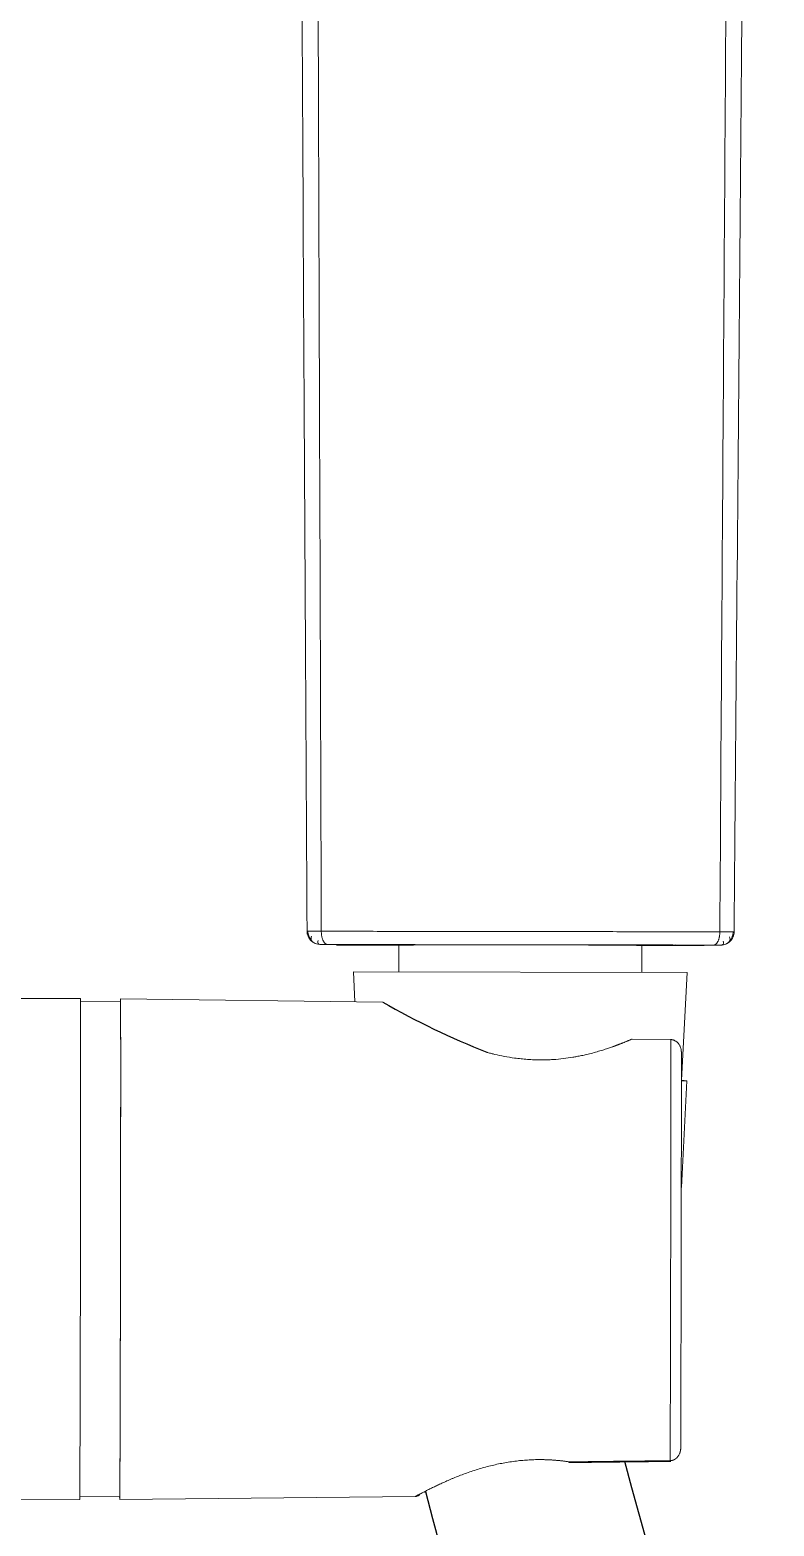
# Model space of a CAD drawing. Extents: x 16539 to 19738, y -91 to 2224.
# Drawn here: x 17528.7 to 17584.5, y 897.3 to 1009.4 of the extents above; entities that cross this region are included whole.
import ezdxf

# ---------------------------------------------------------------- set-up
doc = ezdxf.new("R2010")
doc.units = 0
doc.header["$LTSCALE"] = 10
doc.header["$MEASUREMENT"] = 0
doc.layers.get('0').update_dxf_attribs({"linetype": 'CONTINUOUS'})
doc.layers.add('1', color=7, linetype='CONTINUOUS')

msp = doc.modelspace()

# ---------------------------------------------------------------- linework, layer by layer
at = {"ltscale": 0.5}
for centre, radius, start, end in [((17584.65, 987.74), 59.08, 240.0554, 248.4566), ((18341.14, 1107.78), 794.92, 194.99116, 213.83515), ((18341.14, 1107.78), 809.92, 194.87266, 213.83515)]:
    msp.add_arc(centre, radius, start, end, dxfattribs=at)
at = {"layer": '1', "color": 7, "linetype": 'Continuous', "lineweight": 18}
for p, q in [((17551.25, 940.86), (17551.3, 940.86)), ((17551.87, 940.85), (17551.7, 940.81)), ((17556.37, 940.8), (17551.7, 940.81)), ((17556.37, 940.8), (17556.36, 938.8)), ((17574.57, 940.77), (17574.56, 938.77)), ((17579.24, 940.77), (17574.57, 940.77)), ((17579.24, 940.77), (17579.1, 940.81)), ((17579.63, 940.81), (17579.68, 940.81)), ((17552.96, 938.81), (17553.07, 936.57)), ((17552.97, 938.81), (17577.96, 938.77)), ((17577.55, 930.7), (17577.96, 938.77)), ((17532.52, 936.8), (17527.5, 936.81)), ((17535.52, 936.59), (17532.52, 936.6)), ((17555.16, 936.54), (17535.52, 936.79)), ((17577.55, 930.7), (17577.53, 930.7)), ((17577.95, 930.64), (17577.53, 930.64)), ((17577.54, 922.65), (17577.95, 930.64)), ((17577.95, 930.64), (17577.55, 930.7)), ((17577.54, 922.65), (17577.52, 922.65)), ((17527.45, 899.31), (17532.46, 899.3)), ((17532.47, 899.5), (17535.46, 899.49)), ((17535.46, 899.29), (17557.59, 899.51))]:
    msp.add_line(p, q, dxfattribs=at)
at = {"layer": '1', "color": 7, "linetype": 'Continuous', "lineweight": 13}
for p, q in [((17556.37, 940.8), (17556.36, 938.8)), ((17552.97, 938.81), (17553.07, 936.57)), ((17555.16, 936.54), (17535.52, 936.79)), ((17576.74, 933.73), (17573.84, 933.77))]:
    msp.add_line(p, q, dxfattribs=at)
at = {"layer": '1', "color": 7, "linetype": 'Continuous', "lineweight": 18}
for centre, major_axis, ratio, start_param, end_param in [((17550.49, 941.86), (0.002, 1), 0.999853, 1.577711, 3.141612), ((17552.87, 940.85), (-1, 0.002), 0.004363, 5.167731, 6.26413), ((17565.47, 940.79), (-9.1, 0.01), 0.004363, 3.14001, 6.281598), ((17578.1, 940.81), (-1, 0.002), 0.004363, 3.157461, 4.253833), ((17532.49, 918.05), (0.03, 18.75), 0.001585, 4.712389, 6.283193), ((17535.49, 918.04), (0.03, 18.75), 0.001585, 3.139847, 6.28144), ((17535.49, 918.04), (-0.03, -18.75), 0.001585, 3.139847, 3.287797), ((17535.49, 918.04), (0.03, 18.55), 0.001585, 4.712389, 6.283187), ((17577.49, 917.98), (-0.03, -17.48), 0.001585, 0.559168, 2.578935), ((17532.49, 918.05), (0.03, 18.75), 0.001585, 3.141585, 4.712389), ((17535.49, 918.04), (0.03, 18.55), 0.001585, 3.141591, 4.712389), ((17535.49, 918.04), (-0.03, -18.75), 0.001585, 6.136976, 6.28144), ((17557.58, 900.01), (0.371, 0.335), 0.999997, 3.986843, 4.894861)]:
    msp.add_ellipse(centre, major_axis=major_axis, ratio=ratio, start_param=start_param, end_param=end_param, dxfattribs=at)
at = {"layer": '1', "color": 7, "linetype": 'Continuous', "lineweight": 13}
for centre, major_axis, ratio, start_param, end_param in [((17576.7, 917.98), (-0.03, -18.28), 0.001585, 0.52893, 2.609172), ((17569.12, 902.54), (-0.006, 0.5), 0.001562, 2.933976, 3.667647)]:
    msp.add_ellipse(centre, major_axis=major_axis, ratio=ratio, start_param=start_param, end_param=end_param, dxfattribs=at)
at = {"layer": '1', "color": 7, "linetype": 'Continuous', "lineweight": 18}
for points, degree in [([(17548.97, 1038.21), (17549.14, 1006.09), (17549.32, 973.97), (17549.49, 941.85)], 3), ([(17581.48, 941.8), (17581.75, 973.92), (17582.03, 1006.04), (17582.3, 1038.16)], 3), ([(17552.43, 940.85), (17552.95, 940.85), (17553.47, 940.85), (17554, 940.85)], 3), ([(17577.07, 940.82), (17577.56, 940.81), (17578.05, 940.81), (17578.54, 940.81)], 3), ([(17569.12, 902.05), (17576.74, 902.14)], 1), ([(17558.35, 899.89), (17558.34, 899.86), (17558.31, 899.82)], 2)]:
    msp.add_open_spline(points, degree=degree, dxfattribs=at)
at = {"layer": '1', "color": 7, "linetype": 'Continuous', "lineweight": 13}
for points in [[(17550.24, 1038.22), (17550.34, 1006.09), (17550.45, 973.97), (17550.56, 941.85)], [(17580.41, 941.8), (17580.62, 973.92), (17580.83, 1006.05), (17581.04, 1038.17)], [(17569.12, 902.11), (17571.65, 902.14), (17574.17, 902.17), (17576.69, 902.19)]]:
    msp.add_open_spline(points, degree=3, dxfattribs=at)
for points in [[(17550.56, 941.85), (17550.48, 941.85), (17550.41, 941.85), (17550.26, 941.85), (17550.19, 941.85), (17550.05, 941.85), (17549.99, 941.85), (17549.87, 941.85), (17549.82, 941.85), (17549.72, 941.85), (17549.68, 941.85), (17549.6, 941.85), (17549.57, 941.85), (17549.53, 941.85), (17549.51, 941.85), (17549.49, 941.85), (17549.48, 941.85), (17549.49, 941.85)], [(17581.48, 941.8), (17581.48, 941.8), (17581.48, 941.8), (17581.46, 941.8), (17581.44, 941.8), (17581.4, 941.8), (17581.37, 941.8), (17581.29, 941.8), (17581.25, 941.8), (17581.16, 941.8), (17581.1, 941.8), (17580.98, 941.8), (17580.92, 941.8), (17580.78, 941.8), (17580.71, 941.8), (17580.56, 941.8), (17580.49, 941.8), (17580.41, 941.8)]]:
    msp.add_open_spline(points, degree=3, knots=[0, 0, 0, 0, 0.125, 0.125, 0.25, 0.25, 0.375, 0.375, 0.5, 0.5, 0.625, 0.625, 0.75, 0.75, 0.875, 0.875, 1, 1, 1, 1], dxfattribs=at)
at = {"layer": '1', "color": 7, "linetype": 'Continuous', "lineweight": 18}
for points, knots in [([(17549.55, 941.86), (17549.55, 941.8), (17549.57, 941.67), (17549.62, 941.49), (17549.71, 941.31), (17549.79, 941.2), (17549.84, 941.15)], [0, 0, 0, 0, 0.232832, 0.479746, 0.737071, 1, 1, 1, 1]), ([(17549.83, 941.48), (17549.81, 941.42), (17549.78, 941.31), (17549.82, 941.15), (17549.93, 941.02), (17550.05, 940.95), (17550.11, 940.93)], [0, 0, 0, 0, 0.26966, 0.529676, 0.774467, 1, 1, 1, 1]), ([(17580.41, 941.8), (17579.84, 941.81), (17578.63, 941.81), (17576.68, 941.81), (17574.49, 941.81), (17571.97, 941.82), (17569.09, 941.82), (17565.92, 941.83), (17562.66, 941.83), (17559.6, 941.84), (17556.88, 941.84), (17554.52, 941.84), (17552.45, 941.85), (17551.17, 941.85), (17550.56, 941.85)], [0, 0, 0, 0, 0.062846, 0.130206, 0.204273, 0.287259, 0.381376, 0.485371, 0.592585, 0.69352, 0.782798, 0.862181, 0.93386, 1, 1, 1, 1]), ([(17581.48, 941.8), (17581.48, 941.74), (17581.47, 941.67), (17581.45, 941.54), (17581.43, 941.48), (17581.38, 941.36), (17581.35, 941.3), (17581.27, 941.2), (17581.23, 941.14), (17581.14, 941.05), (17581.09, 941.01), (17580.98, 940.94), (17580.92, 940.91), (17580.8, 940.86), (17580.74, 940.84), (17580.61, 940.82), (17580.55, 940.81), (17580.48, 940.81)], [0, 0, 0, 0, 0.125, 0.125, 0.25, 0.25, 0.375, 0.375, 0.5, 0.5, 0.625, 0.625, 0.75, 0.75, 0.875, 0.875, 1, 1, 1, 1]), ([(17580.85, 940.88), (17580.92, 940.91), (17581.03, 940.97), (17581.15, 941.1), (17581.19, 941.25), (17581.17, 941.37), (17581.14, 941.43)], [0, 0, 0, 0, 0.225278, 0.469942, 0.730027, 1, 1, 1, 1]), ([(17581.13, 941.1), (17581.17, 941.15), (17581.26, 941.26), (17581.35, 941.44), (17581.4, 941.62), (17581.41, 941.75), (17581.41, 941.81)], [0, 0, 0, 0, 0.262922, 0.520244, 0.767161, 1, 1, 1, 1]), ([(17550.52, 940.86), (17550.48, 940.86), (17550.39, 940.87), (17550.31, 940.92), (17550.28, 941.02), (17550.3, 941.1), (17550.32, 941.15)], [0, 0, 0, 0, 0.217586, 0.458751, 0.721073, 1, 1, 1, 1]), ([(17551.02, 940.86), (17551.05, 940.86), (17551.11, 940.86), (17551.2, 940.86), (17551.28, 940.86), (17551.37, 940.85), (17551.46, 940.85), (17551.55, 940.85), (17551.65, 940.85), (17551.74, 940.85), (17551.83, 940.85), (17551.93, 940.85), (17552.03, 940.85), (17552.12, 940.85), (17552.22, 940.85), (17552.32, 940.85), (17552.42, 940.85), (17552.52, 940.85), (17552.63, 940.85), (17552.81, 940.85), (17553.09, 940.85), (17553.5, 940.85), (17553.96, 940.85), (17554.64, 940.85), (17555.4, 940.85), (17556.3, 940.85), (17557.15, 940.85), (17557.98, 940.84), (17558.8, 940.84), (17559.64, 940.84), (17560.64, 940.84), (17561.65, 940.84), (17562.58, 940.84), (17563.35, 940.84), (17564.02, 940.84), (17564.59, 940.83), (17565.07, 940.83), (17565.57, 940.83), (17566.19, 940.83), (17567.02, 940.83), (17568.06, 940.83), (17569.08, 940.83), (17569.99, 940.83), (17570.7, 940.82), (17571.35, 940.82), (17571.93, 940.82), (17572.45, 940.82), (17573.07, 940.82), (17573.83, 940.82), (17574.68, 940.82), (17575.57, 940.82), (17576.33, 940.82), (17577.01, 940.82), (17577.47, 940.81), (17577.88, 940.81), (17578.19, 940.81), (17578.42, 940.81), (17578.61, 940.81), (17578.79, 940.81), (17578.96, 940.81), (17579.13, 940.81), (17579.3, 940.81), (17579.47, 940.81), (17579.63, 940.81), (17579.79, 940.81), (17579.89, 940.81), (17579.94, 940.81)], [0, 0, 0, 0, 0.003218, 0.006469, 0.009754, 0.013072, 0.016423, 0.019807, 0.023225, 0.026676, 0.03016, 0.033677, 0.037227, 0.040811, 0.044428, 0.048078, 0.051761, 0.055477, 0.059227, 0.06301, 0.07549, 0.090089, 0.106805, 0.125638, 0.16241, 0.188198, 0.219397, 0.25082, 0.274492, 0.303202, 0.336951, 0.375737, 0.404456, 0.429971, 0.452282, 0.471389, 0.487292, 0.49999, 0.520889, 0.548564, 0.583015, 0.624241, 0.650454, 0.67451, 0.696409, 0.716151, 0.733736, 0.749164, 0.780637, 0.811788, 0.837546, 0.874352, 0.893204, 0.909928, 0.924522, 0.936985, 0.943763, 0.950435, 0.957001, 0.963462, 0.969816, 0.976065, 0.982208, 0.988245, 0.994175, 1, 1, 1, 1]), ([(17551.29, 940.86), (17551.3, 940.86), (17551.4, 940.85), (17551.62, 940.85), (17551.67, 940.85)], [0, 0, 0, 0, 0.763335, 1, 1, 1, 1]), ([(17574.61, 940.82), (17574.97, 940.82), (17575.98, 940.82), (17577.47, 940.81), (17578.77, 940.81), (17579.47, 940.81), (17579.62, 940.81), (17579.63, 940.81)], [0, 0, 0, 0, 0.118275, 0.348616, 0.578957, 0.809298, 1, 1, 1, 1]), ([(17580.65, 941.1), (17580.67, 941.05), (17580.7, 940.97), (17580.67, 940.88), (17580.58, 940.82), (17580.5, 940.81), (17580.45, 940.81)], [0, 0, 0, 0, 0.279605, 0.542192, 0.783128, 1, 1, 1, 1]), ([(17562.96, 932.78), (17562.98, 932.77), (17563.09, 932.74), (17563.29, 932.69), (17563.71, 932.59), (17564.28, 932.47), (17564.94, 932.36), (17565.52, 932.29), (17566, 932.25), (17566.49, 932.22), (17566.97, 932.21), (17567.45, 932.22), (17568.03, 932.24), (17568.68, 932.3), (17569.26, 932.39), (17569.71, 932.47), (17570.06, 932.53), (17570.45, 932.62), (17570.89, 932.73), (17571.32, 932.85), (17571.72, 932.97), (17572.07, 933.09), (17572.28, 933.16), (17572.39, 933.2), (17572.4, 933.2), (17572.42, 933.21), (17572.44, 933.22), (17572.46, 933.22), (17572.48, 933.23), (17572.51, 933.24), (17572.54, 933.25), (17572.58, 933.27), (17572.61, 933.28), (17572.65, 933.3), (17572.7, 933.31), (17572.74, 933.33), (17572.79, 933.35), (17572.84, 933.37), (17572.9, 933.39), (17572.95, 933.41), (17573.01, 933.43), (17573.08, 933.46), (17573.14, 933.48), (17573.21, 933.51), (17573.28, 933.54), (17573.35, 933.57), (17573.43, 933.6), (17573.5, 933.63), (17573.58, 933.67), (17573.67, 933.7), (17573.75, 933.74), (17573.81, 933.76), (17573.84, 933.77)], [0, 0, 0, 0, 0.006463, 0.032251, 0.05533, 0.119605, 0.186881, 0.228542, 0.27005, 0.311404, 0.352606, 0.393664, 0.434579, 0.500022, 0.561188, 0.587959, 0.619502, 0.655818, 0.696908, 0.740283, 0.779154, 0.813515, 0.843357, 0.844346, 0.84565, 0.847269, 0.849203, 0.851452, 0.854016, 0.856894, 0.860088, 0.863597, 0.867421, 0.87156, 0.876014, 0.880783, 0.885868, 0.891268, 0.896984, 0.903015, 0.909361, 0.916023, 0.923, 0.930294, 0.937902, 0.945827, 0.954067, 0.962622, 0.971493, 0.98068, 0.990182, 1, 1, 1, 1]), ([(17576.74, 933.73), (17576.74, 933.73), (17576.75, 933.73), (17576.77, 933.73), (17576.78, 933.73), (17576.8, 933.73), (17576.81, 933.73), (17576.82, 933.72), (17576.84, 933.72), (17576.85, 933.72), (17576.87, 933.72), (17576.9, 933.71), (17576.95, 933.69), (17577.02, 933.67), (17577.08, 933.63), (17577.13, 933.6), (17577.17, 933.57), (17577.21, 933.54), (17577.26, 933.49), (17577.31, 933.43), (17577.36, 933.36), (17577.41, 933.28), (17577.45, 933.19), (17577.48, 933.11), (17577.5, 933.03), (17577.51, 932.97), (17577.52, 932.93), (17577.52, 932.9), (17577.52, 932.86), (17577.53, 932.83), (17577.53, 932.8), (17577.53, 932.78), (17577.53, 932.77)], [0, 0, 0, 0, 0.010058, 0.020236, 0.030532, 0.040942, 0.051461, 0.062092, 0.072839, 0.083703, 0.094684, 0.105775, 0.154988, 0.211459, 0.257641, 0.315321, 0.336523, 0.372781, 0.423927, 0.480028, 0.54116, 0.621301, 0.672024, 0.754159, 0.823417, 0.851415, 0.878489, 0.904634, 0.92985, 0.954143, 0.977523, 1, 1, 1, 1]), ([(17557.58, 899.51), (17557.58, 899.51), (17557.58, 899.51), (17557.58, 899.51), (17557.58, 899.51), (17557.58, 899.51), (17557.59, 899.51), (17557.59, 899.51), (17557.59, 899.51), (17557.59, 899.51), (17557.59, 899.51), (17557.59, 899.52), (17557.6, 899.52), (17557.6, 899.52), (17557.6, 899.52), (17557.61, 899.52), (17557.61, 899.52), (17557.61, 899.52), (17557.62, 899.53), (17557.62, 899.53), (17557.62, 899.53), (17557.63, 899.53), (17557.63, 899.54), (17557.64, 899.54), (17557.64, 899.54), (17557.65, 899.54), (17557.65, 899.55), (17557.66, 899.55), (17557.67, 899.55), (17557.67, 899.56), (17557.68, 899.56), (17557.68, 899.56), (17557.69, 899.57), (17557.7, 899.57), (17557.71, 899.57), (17557.71, 899.58), (17557.72, 899.58), (17557.73, 899.59), (17557.74, 899.59), (17557.75, 899.59), (17557.75, 899.6), (17557.76, 899.6), (17557.77, 899.61), (17557.78, 899.61), (17557.79, 899.62), (17557.8, 899.62), (17557.81, 899.63), (17557.86, 899.65), (17557.95, 899.7), (17558.12, 899.79), (17558.32, 899.89), (17558.55, 900.01), (17558.81, 900.14), (17559.1, 900.28), (17559.42, 900.43), (17559.72, 900.57), (17559.97, 900.68), (17560.16, 900.76), (17560.36, 900.85), (17560.64, 900.96), (17560.99, 901.1), (17561.44, 901.27), (17561.91, 901.43), (17562.38, 901.58), (17562.86, 901.72), (17563.34, 901.84), (17563.83, 901.95), (17564.31, 902.04), (17564.8, 902.12), (17565.29, 902.19), (17565.77, 902.23), (17566.25, 902.26), (17566.73, 902.28), (17567.08, 902.28), (17567.3, 902.27), (17567.39, 902.27), (17567.47, 902.27), (17567.56, 902.26), (17567.65, 902.26), (17567.74, 902.25), (17567.82, 902.25), (17567.91, 902.24), (17568, 902.24), (17568.09, 902.23), (17568.17, 902.22), (17568.26, 902.21), (17568.35, 902.21), (17568.43, 902.2), (17568.52, 902.19), (17568.61, 902.18), (17568.69, 902.17), (17568.78, 902.16), (17568.87, 902.14), (17568.95, 902.13), (17569.04, 902.12), (17569.1, 902.11), (17569.12, 902.11)], [0, 0, 0, 0, 0.002717, 0.005433, 0.008149, 0.010863, 0.013576, 0.016289, 0.019001, 0.021713, 0.024424, 0.027134, 0.029844, 0.032553, 0.035263, 0.037972, 0.04068, 0.043389, 0.046097, 0.048806, 0.051514, 0.054223, 0.056931, 0.05964, 0.062349, 0.065059, 0.067769, 0.070479, 0.07319, 0.075901, 0.078613, 0.081326, 0.084039, 0.086753, 0.089468, 0.092184, 0.094901, 0.097619, 0.100338, 0.103059, 0.10578, 0.108503, 0.111227, 0.113952, 0.116679, 0.119408, 0.122138, 0.124869, 0.157203, 0.189552, 0.222014, 0.254682, 0.288703, 0.322723, 0.356846, 0.391173, 0.408592, 0.425986, 0.443369, 0.460754, 0.495363, 0.529558, 0.563008, 0.596232, 0.628297, 0.65984, 0.689827, 0.719376, 0.748602, 0.777623, 0.80545, 0.833041, 0.860508, 0.887968, 0.893027, 0.898084, 0.903141, 0.908197, 0.913255, 0.918313, 0.923374, 0.928438, 0.933505, 0.938576, 0.943651, 0.948733, 0.95382, 0.958915, 0.964017, 0.969127, 0.974247, 0.979375, 0.984515, 0.989665, 0.994826, 1, 1, 1, 1]), ([(17576.69, 902.19), (17576.69, 902.19), (17576.7, 902.2), (17576.72, 902.2), (17576.73, 902.2), (17576.74, 902.2), (17576.75, 902.2), (17576.77, 902.2), (17576.78, 902.2), (17576.79, 902.2), (17576.81, 902.21), (17576.82, 902.21), (17576.83, 902.21), (17576.85, 902.22), (17576.86, 902.22), (17576.87, 902.22), (17576.88, 902.23), (17576.9, 902.23), (17576.91, 902.24), (17576.92, 902.24), (17576.94, 902.25), (17576.95, 902.25), (17576.96, 902.26), (17576.97, 902.26), (17576.99, 902.27), (17577, 902.27), (17577.01, 902.28), (17577.02, 902.29), (17577.04, 902.29), (17577.05, 902.3), (17577.06, 902.31), (17577.07, 902.32), (17577.08, 902.33), (17577.1, 902.33), (17577.11, 902.34), (17577.12, 902.35), (17577.13, 902.36), (17577.14, 902.37), (17577.15, 902.38), (17577.16, 902.39), (17577.18, 902.4), (17577.2, 902.43), (17577.24, 902.47), (17577.3, 902.54), (17577.35, 902.62), (17577.38, 902.68), (17577.4, 902.72), (17577.41, 902.75), (17577.41, 902.77), (17577.42, 902.79), (17577.43, 902.82), (17577.44, 902.85), (17577.45, 902.87), (17577.45, 902.9), (17577.46, 902.93), (17577.47, 902.96), (17577.47, 902.99), (17577.47, 903.02), (17577.48, 903.06), (17577.48, 903.09), (17577.48, 903.12), (17577.48, 903.15), (17577.48, 903.16)], [0, 0, 0, 0, 0.009418, 0.018854, 0.028311, 0.037789, 0.04729, 0.056814, 0.066364, 0.075939, 0.085541, 0.095172, 0.104832, 0.114523, 0.124245, 0.134, 0.143788, 0.153612, 0.163471, 0.173367, 0.183301, 0.193273, 0.203286, 0.213339, 0.223434, 0.233572, 0.243753, 0.253979, 0.26425, 0.274568, 0.284932, 0.295345, 0.305806, 0.316317, 0.326878, 0.337491, 0.348155, 0.358872, 0.369643, 0.380467, 0.391346, 0.402281, 0.461734, 0.524444, 0.590473, 0.65987, 0.677008, 0.694696, 0.712936, 0.731726, 0.751066, 0.770956, 0.791396, 0.812385, 0.833923, 0.85601, 0.878643, 0.901824, 0.925551, 0.949823, 0.974639, 1, 1, 1, 1]), ([(17576.69, 902.19), (17576.69, 902.18), (17576.69, 902.16), (17576.69, 902.14), (17576.69, 902.13), (17576.69, 902.13), (17576.69, 902.13), (17576.69, 902.15), (17576.69, 902.15), (17576.69, 902.17), (17576.69, 902.18), (17576.69, 902.19), (17576.69, 902.19), (17576.69, 902.19)], [0, 0, 0, 0, 0.248818, 0.248818, 0.497636, 0.497636, 0.746454, 0.746454, 0.870862, 0.870862, 0.995271, 0.995271, 1, 1, 1, 1])]:
    msp.add_open_spline(points, degree=3, knots=knots, dxfattribs=at)
at = {"layer": '1', "color": 7, "linetype": 'Continuous', "lineweight": 13}
for points, weights in [([(17551.02, 940.86), (17550.75, 940.86), (17550.56, 941.27), (17550.56, 941.85)], [1.26475842952, 1.01955174733, 1.01955899679, 1.2647801779]), ([(17580.41, 941.8), (17580.41, 941.22), (17580.22, 940.81), (17579.94, 940.81)], [1.26476137938, 1.01955875159, 1.01955802677, 1.26475920492])]:
    msp.add_rational_spline(points, weights, degree=3, dxfattribs=at)
at = {"layer": '1', "color": 7, "linetype": 'Continuous', "lineweight": 18}
for points, weights in [([(17550.48, 940.86), (17550.48, 940.86), (17550.68, 940.86), (17551.02, 940.86)], [1.26475380514, 1.13860035194, 1.13860483946, 1.2647672677]), ([(17579.94, 940.81), (17580.29, 940.81), (17580.49, 940.81), (17580.48, 940.81)], [1.26476817189, 1.13860408435, 1.13860367486, 1.26476694341])]:
    msp.add_rational_spline(points, weights, degree=3, dxfattribs=at)

doc.saveas('drawing.dxf')
